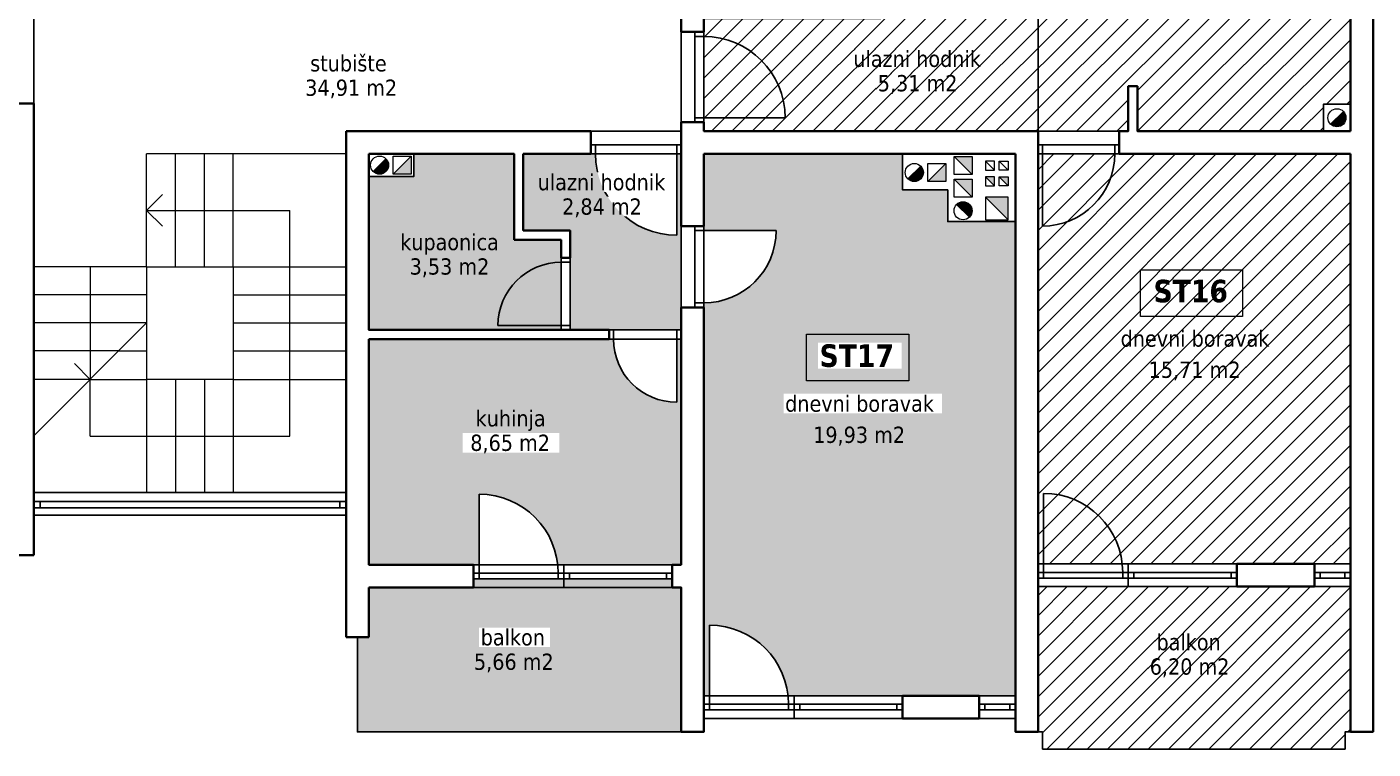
# Model space of a CAD drawing. Header units: centimetres. Extents: x 642232439 to 646206409, y 502891828 to 503284195.
# Drawn here: x 646195055 to 646196546, y 503268963 to 503269762 of the extents above; entities that cross this region are included whole.
import ezdxf

# ---------------------------------------------------------------- set-up
doc = ezdxf.new("R2010")
doc.units = ezdxf.units.CM
doc.linetypes.add('HIDDENX2', pattern=[19.05, 12.7, -6.35])
for name, color, linetype, lineweight in [('.ETAZA_18_ST16', 200, 'Continuous', 13), ('.ETAZA_19_ST17', 100, 'Continuous', 13), ('_POVRŠINA', 255, 'Continuous', 5), ('TP_01 - 0.35', 1, 'Continuous', 35), ('TP_03 - 0.15', 3, 'Continuous', 15), ('TP_07 - 0.20', 7, 'Continuous', 20)]:
    doc.layers.add(name, color=color, linetype=linetype, lineweight=lineweight)
doc.layers.add('_POLILINE_ET', color=4, linetype='Continuous', plot=False)
for name, color, linetype in [('TP_Hatch', 252, 'Continuous'), ('TP_Hidden', 8, 'HIDDENX2'), ('TP_Otvori', 8, 'Continuous'), ('TP_Otvori.block', 8, 'Continuous')]:
    doc.layers.add(name, color=color, linetype=linetype)
doc.styles.add('tahoma10', font='tahoma.ttf', dxfattribs={"height": 2})

# ---------------------------------------------------------------- blocks, each defined once
blk = doc.blocks.new('*U525')
at = {"layer": 'TP_Otvori'}
for p, q in [((5, 0), (5, 90)), ((5, 0), (0, 0)), ((95, 0), (5, 0)), ((5, -10), (5, 0)), ((95, -10), (95, 0)), ((95, 0), (100, 0)), ((100, -10), (0, -10))]:
    blk.add_line(p, q, dxfattribs=at)
blk.add_arc((5, 0), 90, 0, 90, dxfattribs=at)
blk = doc.blocks.new('*U523')
at = {"layer": 'TP_Otvori'}
for p, q in [((5, 0), (5, 80)), ((5, 0), (0, 0)), ((85, 0), (5, 0)), ((5, -10), (5, 0)), ((85, -10), (85, 0)), ((85, 0), (90, 0)), ((90, -10), (0, -10))]:
    blk.add_line(p, q, dxfattribs=at)
blk.add_arc((5, 0), 80, 0, 90, dxfattribs=at)
blk = doc.blocks.new('*U524')
at = {"layer": 'TP_Otvori'}
for p, q in [((5, 0), (5, 70)), ((5, 0), (0, 0)), ((75, 0), (5, 0)), ((5, -10), (5, 0)), ((75, -10), (75, 0)), ((75, 0), (80, 0)), ((80, -10), (0, -10))]:
    blk.add_line(p, q, dxfattribs=at)
blk.add_arc((5, 0), 70, 0, 90, dxfattribs=at)
blk = doc.blocks.new('*U99')
at = {"layer": 'TP_01 - 0.35'}
for p, q in [((0, 0), (0, -30)), ((48, 0), (48, -30))]:
    blk.add_line(p, q, dxfattribs=at)
at = {"layer": 'TP_Otvori'}
for p, q in [((0, 0), (48, 0)), ((0, -11.3), (48, -11.3)), ((7.5, -11.3), (7.5, -18.8)), ((40.5, -11.3), (40.5, -18.8)), ((0, -18.8), (48, -18.8)), ((0, -30), (48, -30))]:
    blk.add_line(p, q, dxfattribs=at)
blk = doc.blocks.new('*U527')
at = {"layer": 'TP_01 - 0.35'}
for p, q in [((0, 0), (0, -30)), ((48, 0), (48, -30))]:
    blk.add_line(p, q, dxfattribs=at)
at = {"layer": 'TP_Otvori'}
for p, q in [((0, 0), (48, 0)), ((0, -11.3), (48, -11.3)), ((7.5, -11.3), (7.5, -18.8)), ((40.5, -11.3), (40.5, -18.8)), ((0, -18.8), (48, -18.8)), ((0, -30), (48, -30))]:
    blk.add_line(p, q, dxfattribs=at)

msp = doc.modelspace()

# ---------------------------------------------------------------- hatches: boundary and pattern name
at = {"layer": 'TP_07 - 0.20'}
h = msp.add_hatch(color=256, dxfattribs=at)
h.dxf.hatch_style = 1
h.paths.add_polyline_path([(646196116.73, 503269596.35), (646196126.73, 503269586.35), (646196126.73, 503269596.35)])
h.paths.add_polyline_path([(646196141.73, 503269586.35), (646196141.73, 503269596.35), (646196131.73, 503269596.35)])
h = msp.add_hatch(color=256, dxfattribs=at)
h.dxf.hatch_style = 1
h.paths.add_polyline_path([(646196141.73, 503269548.85), (646196141.73, 503269573.85), (646196116.73, 503269573.85)])
at = {"layer": 'TP_Hatch'}
h = msp.add_hatch(color=256, dxfattribs=at)
h.dxf.hatch_style = 1
edge = h.paths.add_edge_path()
edge.add_arc((646196505.73, 503269661.83), 10, 225, 270)
edge.add_arc((646196505.73, 503269661.83), 10, 270, 360)
edge.add_arc((646196505.73, 503269661.83), 10, 0, 45)
edge.add_line((646196512.8, 503269668.9), (646196498.66, 503269654.76))
h = msp.add_hatch(color=256, dxfattribs=at)
h.dxf.hatch_style = 1
edge = h.paths.add_edge_path()
edge.add_arc((646195445.64, 503269609.35), 10, 225, 270)
edge.add_arc((646195445.64, 503269609.35), 10, 270, 360)
edge.add_arc((646195445.64, 503269609.35), 10, 0, 45)
edge.add_line((646195452.71, 503269616.42), (646195438.57, 503269602.28))
h = msp.add_hatch(color=256, dxfattribs=at)
h.dxf.hatch_style = 1
h.paths.add_polyline_path([(646195480.64, 503269599.35), (646195480.64, 503269619.35), (646195460.64, 503269599.35)])
h = msp.add_hatch(color=256, dxfattribs=at)
h.dxf.hatch_style = 1
edge = h.paths.add_edge_path()
edge.add_arc((646196037.77, 503269601.22), 10, 225, 270)
edge.add_arc((646196037.77, 503269601.22), 10, 270, 360)
edge.add_arc((646196037.77, 503269601.22), 10, 0, 45)
edge.add_line((646196044.84, 503269608.29), (646196030.7, 503269594.15))
h = msp.add_hatch(color=256, dxfattribs=at)
h.dxf.hatch_style = 1
h.paths.add_polyline_path([(646196072.77, 503269591.22), (646196072.77, 503269611.22), (646196052.77, 503269591.22)])
h = msp.add_hatch(color=256, dxfattribs=at)
h.dxf.hatch_style = 1
h.paths.add_polyline_path([(646196101.73, 503269618.85), (646196081.73, 503269618.85), (646196101.73, 503269598.85)])
h = msp.add_hatch(color=256, dxfattribs=at)
h.dxf.hatch_style = 1
h.paths.add_polyline_path([(646196101.73, 503269593.85), (646196081.73, 503269593.85), (646196101.73, 503269573.85)])
h = msp.add_hatch(color=256, dxfattribs=at)
h.dxf.hatch_style = 1
edge = h.paths.add_edge_path()
edge.add_arc((646196091.73, 503269558.85), 10, 315, 360)
edge.add_arc((646196091.73, 503269558.85), 10, 360, 450)
edge.add_arc((646196091.73, 503269558.85), 10, 90, 135)
edge.add_line((646196084.66, 503269565.92), (646196098.8, 503269551.78))

# ---------------------------------------------------------------- linework, layer by layer
at = {"layer": '_POLILINE_ET'}
for points in [[(646195062.73, 503270016.65), (646195062.73, 503269246.85), (646195408.73, 503269246.85), (646195408.73, 503269646.85), (646195779.73, 503269646.85), (646195779.73, 503270016.65), (646195062.73, 503270016.65)], [(646196174.73, 503269946.85), (646196174.73, 503269646.85), (646196274.73, 503269646.85), (646196274.73, 503269696.85), (646196284.73, 503269696.85), (646196284.73, 503269646.85), (646196490.73, 503269646.85), (646196490.73, 503269676.85), (646196520.73, 503269676.85), (646196520.73, 503269946.85), (646196284.73, 503269946.85), (646196284.73, 503269921.85), (646196274.73, 503269921.85), (646196274.73, 503269946.85), (646196174.73, 503269946.85)], [(646195804.73, 503269771.85), (646195804.73, 503269646.85), (646196174.73, 503269646.85), (646196174.73, 503269776.85), (646196149.73, 503269776.85), (646196149.73, 503269816.85), (646196000.73, 503269816.85), (646196000.73, 503269771.85), (646195804.73, 503269771.85)], [(646195483.73, 503269621.85), (646195483.73, 503269596.85), (646195433.73, 503269596.85), (646195433.73, 503269426.85), (646195646.73, 503269426.85), (646195646.73, 503269526.85), (646195594.73, 503269526.85), (646195594.73, 503269621.85), (646195483.14, 503269621.85)], [(646195604.73, 503269621.85), (646195604.73, 503269536.85), (646195656.73, 503269536.85), (646195656.73, 503269426.85), (646195779.73, 503269426.85), (646195779.73, 503269621.85), (646195604.73, 503269621.85)], [(646196174.73, 503269621.85), (646196174.73, 503269167.85), (646196520.73, 503269167.85), (646196520.73, 503269621.85), (646196174.73, 503269621.85)], [(646195433.73, 503269416.85), (646195433.73, 503269166.85), (646195779.73, 503269166.85), (646195779.73, 503269416.85), (646195433.73, 503269416.85)], [(646195433.73, 503269141.85), (646195433.73, 503269086.85), (646195421.23, 503269086.85), (646195421.23, 503268981.85), (646195779.73, 503268981.85), (646195779.73, 503269141.85), (646195433.73, 503269141.85)], [(646196174.73, 503269142.85), (646196174.73, 503268981.85), (646196179.73, 503268981.85), (646196179.73, 503268962.85), (646196514.73, 503268962.85), (646196514.73, 503268981.85), (646196520.73, 503268981.85), (646196520.73, 503269142.85), (646196174.73, 503269142.85)]]:
    msp.add_lwpolyline(points, dxfattribs=at)
at = {"layer": '_POVRŠINA'}
msp.add_lwpolyline([(646195918.43, 503269422.04), (646196031.53, 503269422.04), (646196031.53, 503269370.38), (646195918.43, 503269370.38)], close=True, dxfattribs=at)
at = {"layer": 'TP_01 - 0.35'}
for p, q in [((646195779.73, 503270016.65), (646195779.73, 503269756.85)), ((646195804.73, 503269926.85), (646195804.73, 503269756.85)), ((646196520.73, 503269866.85), (646196520.73, 503269646.85)), ((646196545.73, 503269866.85), (646196545.73, 503268981.85)), ((646195804.73, 503269756.85), (646195779.73, 503269756.85)), ((646196274.73, 503269696.85), (646196274.73, 503269646.85)), ((646196274.73, 503269696.85), (646196284.73, 503269696.85)), ((646196284.73, 503269696.85), (646196284.73, 503269646.85)), ((646195062.73, 503269677.65), (646195037.73, 503269677.65)), ((646195062.73, 503269677.65), (646195062.73, 503269177.65)), ((646195779.73, 503269656.85), (646195779.73, 503269541.85)), ((646195804.73, 503269656.85), (646195779.73, 503269656.85)), ((646195804.73, 503269656.85), (646195804.73, 503269646.85)), ((646195408.73, 503269646.85), (646195408.73, 503269086.85)), ((646195408.73, 503269646.85), (646195679.73, 503269646.85)), ((646195679.73, 503269646.85), (646195679.73, 503269621.85)), ((646195804.73, 503269646.85), (646196174.73, 503269646.85)), ((646196174.73, 503269621.85), (646196174.73, 503269646.85)), ((646196264.73, 503269646.85), (646196274.73, 503269646.85)), ((646196264.73, 503269621.85), (646196264.73, 503269646.85)), ((646196284.73, 503269646.85), (646196520.73, 503269646.85)), ((646195433.73, 503269621.85), (646195433.73, 503269426.85)), ((646195433.73, 503269621.85), (646195594.73, 503269621.85)), ((646195594.73, 503269621.85), (646195594.73, 503269526.85)), ((646195604.73, 503269621.85), (646195679.73, 503269621.85)), ((646195604.73, 503269621.85), (646195604.73, 503269536.85)), ((646195804.73, 503269621.85), (646195804.73, 503269541.85)), ((646195804.73, 503269621.85), (646196149.73, 503269621.85)), ((646196149.73, 503269621.85), (646196149.73, 503268981.85)), ((646196174.73, 503269621.85), (646196174.73, 503268981.85)), ((646196264.73, 503269621.85), (646196520.73, 503269621.85)), ((646196520.73, 503269621.85), (646196520.73, 503268981.85)), ((646195604.73, 503269536.85), (646195656.73, 503269536.85)), ((646195656.73, 503269536.85), (646195656.73, 503269506.85)), ((646195804.73, 503269541.85), (646195779.73, 503269541.85)), ((646195594.73, 503269526.85), (646195646.73, 503269526.85)), ((646195646.73, 503269526.85), (646195646.73, 503269506.85)), ((646195646.73, 503269506.85), (646195656.73, 503269506.85)), ((646195779.73, 503269451.85), (646195779.73, 503269166.85)), ((646195804.73, 503269451.85), (646195779.73, 503269451.85)), ((646195804.73, 503269451.85), (646195804.73, 503268981.85)), ((646195433.73, 503269426.85), (646195699.73, 503269426.85)), ((646195433.73, 503269416.85), (646195433.73, 503269166.85)), ((646195433.73, 503269416.85), (646195699.73, 503269416.85)), ((646195699.73, 503269426.85), (646195699.73, 503269416.85)), ((646195037.73, 503269177.65), (646195062.73, 503269177.65)), ((646195433.73, 503269166.85), (646195549.73, 503269166.85)), ((646195549.73, 503269166.85), (646195549.73, 503269141.85)), ((646195769.73, 503269166.85), (646195769.73, 503269141.85)), ((646195769.73, 503269166.85), (646195779.73, 503269166.85)), ((646196394.73, 503269167.85), (646196480.73, 503269167.85)), ((646196394.73, 503269167.85), (646196480.73, 503269167.85)), ((646196394.73, 503269167.85), (646196394.73, 503269142.85)), ((646196480.73, 503269167.85), (646196480.73, 503269142.85)), ((646195433.73, 503269141.85), (646195433.73, 503269086.85)), ((646195433.73, 503269141.85), (646195549.73, 503269141.85)), ((646195769.73, 503269141.85), (646195779.73, 503269141.85)), ((646195779.73, 503269141.85), (646195779.73, 503268981.85)), ((646196394.73, 503269142.85), (646196480.73, 503269142.85)), ((646196394.73, 503269142.85), (646196480.73, 503269142.85)), ((646195433.73, 503269086.85), (646195408.73, 503269086.85)), ((646196024.73, 503269021.85), (646196024.73, 503268996.85)), ((646196024.73, 503269021.85), (646196109.73, 503269021.85)), ((646196109.73, 503269021.85), (646196109.73, 503268996.85)), ((646196024.73, 503268996.85), (646196109.73, 503268996.85)), ((646195779.73, 503268981.85), (646195804.73, 503268981.85)), ((646196149.73, 503268981.85), (646196174.73, 503268981.85)), ((646196520.73, 503268981.85), (646196545.73, 503268981.85))]:
    msp.add_line(p, q, dxfattribs=at)
at = {"layer": 'TP_03 - 0.15'}
for p, q in [((646195408.73, 503269621.85), (646195187.73, 503269621.85)), ((646195187.73, 503269496.65), (646195187.73, 503269621.85)), ((646195219.73, 503269496.65), (646195219.73, 503269621.85)), ((646195251.73, 503269496.65), (646195251.73, 503269621.85)), ((646195283.73, 503269496.65), (646195283.73, 503269621.85)), ((646195205.21, 503269576.73), (646195187.73, 503269559.25)), ((646195187.73, 503269559.25), (646195346.23, 503269559.25)), ((646195205.21, 503269541.77), (646195187.73, 503269559.25)), ((646195346.23, 503269309.35), (646195346.23, 503269559.25)), ((646195187.73, 503269496.65), (646195283.73, 503269496.65)), ((646195283.73, 503269496.65), (646195283.73, 503269371.85)), ((646195283.73, 503269496.65), (646195408.73, 503269496.65)), ((646195283.73, 503269465.65), (646195408.73, 503269465.65)), ((646195187.73, 503269434.65), (646195187.73, 503269371.85)), ((646195283.73, 503269434.65), (646195408.73, 503269434.65)), ((646195156.73, 503269403.65), (646195187.73, 503269403.65)), ((646195283.73, 503269403.65), (646195408.73, 503269403.65)), ((646195124.93, 503269371.85), (646195187.73, 503269371.85)), ((646195125.23, 503269309.35), (646195125.23, 503269372.15)), ((646195283.73, 503269371.85), (646195187.73, 503269371.85)), ((646195187.73, 503269371.85), (646195187.73, 503269246.85)), ((646195219.73, 503269371.85), (646195219.73, 503269246.85)), ((646195251.73, 503269371.85), (646195251.73, 503269246.85)), ((646195283.73, 503269371.85), (646195408.73, 503269371.85)), ((646195283.73, 503269371.85), (646195283.73, 503269246.85)), ((646195125.23, 503269309.35), (646195346.23, 503269309.35))]:
    msp.add_line(p, q, dxfattribs=at)
at = {"layer": 'TP_07 - 0.20'}
for p, q in [((646196512.8, 503269668.9), (646196498.66, 503269654.76)), ((646195483.73, 503269621.85), (646195483.73, 503269596.85)), ((646196024.73, 503269581.85), (646196024.73, 503269621.85)), ((646196024.73, 503269581.85), (646196024.73, 503269621.85)), ((646195452.71, 503269616.42), (646195438.57, 503269602.28)), ((646195480.64, 503269619.35), (646195460.64, 503269599.35)), ((646196044.84, 503269608.29), (646196030.7, 503269594.15)), ((646196072.77, 503269611.22), (646196052.77, 503269591.22)), ((646196081.73, 503269618.85), (646196101.73, 503269598.85)), ((646196116.73, 503269613.85), (646196126.73, 503269603.85)), ((646196131.73, 503269613.85), (646196141.73, 503269603.85)), ((646195483.73, 503269596.85), (646195433.73, 503269596.85)), ((646196081.73, 503269593.85), (646196101.73, 503269573.85)), ((646196116.73, 503269596.35), (646196126.73, 503269586.35)), ((646196131.73, 503269596.35), (646196141.73, 503269586.35)), ((646196074.73, 503269581.85), (646196024.73, 503269581.85)), ((646196074.73, 503269581.85), (646196024.73, 503269581.85)), ((646196074.73, 503269551.85), (646196074.73, 503269581.85)), ((646196074.73, 503269546.85), (646196074.73, 503269581.85)), ((646196084.66, 503269565.92), (646196098.8, 503269551.78)), ((646196116.73, 503269573.85), (646196141.73, 503269548.85)), ((646196149.73, 503269546.85), (646196074.73, 503269546.85)), ((646195187.73, 503269496.65), (646195062.73, 503269496.65)), ((646195125.23, 503269496.65), (646195125.23, 503269372.15)), ((646195187.73, 503269496.65), (646195187.73, 503269434.65)), ((646195187.73, 503269465.65), (646195062.73, 503269465.65)), ((646195187.73, 503269434.65), (646195062.73, 503269434.65)), ((646195187.73, 503269434.65), (646195062.73, 503269309.65)), ((646195156.73, 503269403.65), (646195062.73, 503269403.65)), ((646195125.23, 503269372.15), (646195107.75, 503269389.63)), ((646195124.93, 503269371.85), (646195062.73, 503269371.85)), ((646195408.73, 503269246.85), (646195062.73, 503269246.85)), ((646195408.73, 503269221.85), (646195062.73, 503269221.85)), ((646195421.23, 503269086.85), (646195421.23, 503268981.85)), ((646195421.23, 503268981.85), (646195779.73, 503268981.85)), ((646196179.73, 503268981.85), (646196174.73, 503268981.85)), ((646196179.73, 503268981.85), (646196179.73, 503268962.85)), ((646196514.73, 503268981.85), (646196514.73, 503268962.85)), ((646196520.73, 503268981.85), (646196514.73, 503268981.85)), ((646196179.73, 503268962.85), (646196514.73, 503268962.85))]:
    msp.add_line(p, q, dxfattribs=at)
for points in [[(646196520.73, 503269646.85), (646196490.73, 503269646.85), (646196490.73, 503269676.85), (646196520.73, 503269676.85)], [(646195460.64, 503269619.35), (646195480.64, 503269619.35), (646195480.64, 503269599.35), (646195460.64, 503269599.35)], [(646196052.77, 503269611.22), (646196072.77, 503269611.22), (646196072.77, 503269591.22), (646196052.77, 503269591.22)], [(646196081.73, 503269598.85), (646196081.73, 503269618.85), (646196101.73, 503269618.85), (646196101.73, 503269598.85)], [(646196116.73, 503269613.85), (646196116.73, 503269603.85), (646196126.73, 503269603.85), (646196126.73, 503269613.85)], [(646196141.73, 503269613.85), (646196141.73, 503269603.85), (646196131.73, 503269603.85), (646196131.73, 503269613.85)], [(646196081.73, 503269573.85), (646196081.73, 503269593.85), (646196101.73, 503269593.85), (646196101.73, 503269573.85)], [(646196116.73, 503269596.35), (646196116.73, 503269586.35), (646196126.73, 503269586.35), (646196126.73, 503269596.35)], [(646196141.73, 503269596.35), (646196141.73, 503269586.35), (646196131.73, 503269586.35), (646196131.73, 503269596.35)], [(646196116.73, 503269573.85), (646196116.73, 503269548.85), (646196141.73, 503269548.85), (646196141.73, 503269573.85)]]:
    msp.add_lwpolyline(points, close=True, dxfattribs=at)
for centre in [(646196505.73, 503269661.83), (646195445.64, 503269609.35), (646196037.77, 503269601.22), (646196091.73, 503269558.85)]:
    msp.add_circle(centre, 10, dxfattribs=at)
at = {"layer": 'TP_Hidden'}
for p, q in [((646195062.73, 503269677.65), (646195062.73, 503269777.65)), ((646195779.73, 503269756.85), (646195779.73, 503269656.85)), ((646195679.73, 503269646.85), (646195779.73, 503269646.85)), ((646196264.73, 503269646.85), (646196174.73, 503269646.85)), ((646195779.73, 503269451.85), (646195779.73, 503269541.85)), ((646195649.73, 503269166.85), (646195549.73, 503269166.85)), ((646196274.73, 503269167.85), (646196174.73, 503269167.85)), ((646195649.73, 503269141.85), (646195549.73, 503269141.85)), ((646196274.73, 503269142.85), (646196174.73, 503269142.85)), ((646195904.73, 503269021.85), (646195804.73, 503269021.85)), ((646195904.73, 503268996.85), (646195804.73, 503268996.85))]:
    msp.add_line(p, q, dxfattribs=at)
at = {"layer": 'TP_Otvori'}
for p, q in [((646195408.73, 503269236.85), (646195062.73, 503269236.85)), ((646195069.73, 503269236.85), (646195069.73, 503269229.85)), ((646195401.73, 503269236.85), (646195401.73, 503269229.85)), ((646195555.98, 503269157.48), (646195555.98, 503269244.98)), ((646196180.98, 503269158.48), (646196180.98, 503269245.98)), ((646195408.73, 503269229.85), (646195062.73, 503269229.85)), ((646195649.73, 503269166.85), (646195649.73, 503269141.85)), ((646195769.73, 503269166.85), (646195649.73, 503269166.85)), ((646196274.73, 503269167.85), (646196274.73, 503269142.85)), ((646196394.73, 503269167.85), (646196274.73, 503269167.85)), ((646195649.73, 503269157.48), (646195549.73, 503269157.48)), ((646195649.73, 503269151.23), (646195549.73, 503269151.23)), ((646195555.98, 503269157.48), (646195555.98, 503269151.23)), ((646195643.48, 503269157.48), (646195643.48, 503269151.23)), ((646195769.73, 503269157.48), (646195649.73, 503269157.48)), ((646195769.73, 503269151.23), (646195649.73, 503269151.23)), ((646195655.98, 503269157.48), (646195655.98, 503269151.23)), ((646195763.48, 503269157.48), (646195763.48, 503269151.23)), ((646196274.73, 503269158.48), (646196174.73, 503269158.48)), ((646196274.73, 503269152.23), (646196174.73, 503269152.23)), ((646196180.98, 503269158.48), (646196180.98, 503269152.23)), ((646196268.48, 503269158.48), (646196268.48, 503269152.23)), ((646196394.73, 503269158.48), (646196274.73, 503269158.48)), ((646196394.73, 503269152.23), (646196274.73, 503269152.23)), ((646196280.98, 503269158.48), (646196280.98, 503269152.23)), ((646196388.48, 503269158.48), (646196388.48, 503269152.23)), ((646195769.73, 503269141.85), (646195649.73, 503269141.85)), ((646196394.73, 503269142.85), (646196274.73, 503269142.85)), ((646195810.98, 503269012.48), (646195810.98, 503269099.98)), ((646195904.73, 503269012.48), (646195804.73, 503269012.48)), ((646195810.98, 503269012.48), (646195810.98, 503269006.23)), ((646195898.48, 503269012.48), (646195898.48, 503269006.23)), ((646195904.73, 503269021.85), (646195904.73, 503268996.85)), ((646196024.73, 503269021.85), (646195904.73, 503269021.85)), ((646196024.73, 503269012.48), (646195904.73, 503269012.48)), ((646195910.98, 503269012.48), (646195910.98, 503269006.23)), ((646196018.48, 503269012.48), (646196018.48, 503269006.23)), ((646195904.73, 503269006.23), (646195804.73, 503269006.23)), ((646196024.73, 503269006.23), (646195904.73, 503269006.23)), ((646196024.73, 503268996.85), (646195904.73, 503268996.85))]:
    msp.add_line(p, q, dxfattribs=at)
for centre in [(646195555.98, 503269157.48), (646196180.98, 503269158.48), (646195810.98, 503269012.48)]:
    msp.add_arc(centre, 87.5, 0, 90, dxfattribs=at)

# ---------------------------------------------------------------- block references
at = {"layer": 'TP_Otvori.block', "xscale": -1}
for name, p, rotation in [('*U525', (646195804.73, 503269656.85), 270), ('*U523', (646196174.73, 503269621.85), 180)]:
    msp.add_blockref(name, p, dxfattribs=dict(at, rotation=rotation))
at = {"layer": 'TP_Otvori.block'}
for name, p, rotation in [('*U525', (646195779.73, 503269621.85), 180), ('*U523', (646195804.73, 503269541.85), 270), ('*U524', (646195646.73, 503269426.85), 89.99999999999999), ('*U524', (646195779.73, 503269416.85), 180)]:
    msp.add_blockref(name, p, dxfattribs=dict(at, rotation=rotation))
at = {"layer": 'TP_Otvori.block', "xscale": -0.8333333856529689, "yscale": 0.8333333856529689, "zscale": 0.8333333856529689}
msp.add_blockref('*U527', (646196520.73, 503269167.85), dxfattribs=at)
at = {"layer": 'TP_Otvori.block', "xscale": -0.8333333856529689, "yscale": 0.8333333856529689, "zscale": 0.8333333856529689, "rotation": 180}
msp.add_blockref('*U99', (646196109.73, 503268996.85), dxfattribs=at)

# ---------------------------------------------------------------- texts
at = {"layer": '_POVRŠINA', "insert": (646195925.79, 503269319.82), "char_height": 18, "attachment_point": 1, "style": 'tahoma10', "bg_fill": 3, "box_fill_scale": 1.1, "bg_fill_color": 256, "bg_fill_transparency": 0}
msp.add_mtext_dynamic_manual_height_columns('\\pt90;19,93 m2', width=105.9268, gutter_width=10, heights=[2.54], dxfattribs=at)

# ---------------------------------------------------------------- next in the draw order: linework, layer by layer
at = {"layer": '_POLILINE_ET'}
msp.add_lwpolyline([(646195804.73, 503269621.85), (646195804.73, 503269021.85), (646196149.73, 503269021.85), (646196149.73, 503269546.85), (646196074.73, 503269546.85), (646196074.73, 503269581.85), (646196024.73, 503269581.85), (646196024.73, 503269621.85), (646195804.73, 503269621.85)], dxfattribs=at)

# ---------------------------------------------------------------- next in the draw order: texts
at = {"layer": '_POVRŠINA', "char_height": 18, "attachment_point": 1, "style": 'tahoma10', "bg_fill": 3, "box_fill_scale": 1.1, "bg_fill_color": 256, "bg_fill_transparency": 0}
for s, width, insert in [('\\pt90;5,31 m2', 96.3408, (646195997.29, 503269709.1)), ('\\pt90;ulazni hodnik', 146.9335, (646195620.78, 503269599.54)), ('\\pt90;3,53 m2', 94.7403, (646195478.99, 503269506.18)), ('\\pt90;{\\fTahoma|b1|i0|c238|p34;\\H1.3889x;ST16} ', 90.6101, (646196302.61, 503269482.46)), ('\\pt90;dnevni boravak', 171.7931, (646196266.2, 503269426.39)), ('\\pt90;15,71 m2', 105.9277, (646196297.23, 503269391.84)), ('\\pt90;kuhinja', 81.9975, (646195552.1, 503269338.01)), ('\\pt90;5,66 m2', 92.507, (646195550.21, 503269068.58)), ('\\pt90;6,20 m2', 94.5594, (646196298.44, 503269063.27))]:
    msp.add_mtext_dynamic_manual_height_columns(s, width=width, gutter_width=10, heights=[2.54], dxfattribs=dict(at, insert=insert))

# ---------------------------------------------------------------- next in the draw order: linework, layer by layer
at = {"layer": '_POVRŠINA'}
msp.add_lwpolyline([(646196288.22, 503269493.51), (646196401.32, 503269493.51), (646196401.32, 503269441.85), (646196288.22, 503269441.85)], close=True, dxfattribs=at)

# ---------------------------------------------------------------- next in the draw order: texts
at = {"layer": '_POVRŠINA', "char_height": 18, "attachment_point": 1, "style": 'tahoma10', "bg_fill": 3, "box_fill_scale": 1.1, "bg_fill_color": 256, "bg_fill_transparency": 0}
for s, width, insert in [('\\pt90;ulazni hodnik', 150.063, (646195970.27, 503269736.12)), ('\\pt90;kupaonica', 114.4621, (646195468.5, 503269533.2)), ('\\pt90;balkon', 75.2514, (646196305.92, 503269090.29))]:
    msp.add_mtext_dynamic_manual_height_columns(s, width=width, gutter_width=10, heights=[2.54], dxfattribs=dict(at, insert=insert))

# ---------------------------------------------------------------- next in the draw order: linework, layer by layer
at = {"layer": '_POLILINE_ET'}
msp.add_lwpolyline([(646195062.73, 503270016.65), (646195062.73, 503269246.85), (646195408.73, 503269246.85), (646195408.73, 503269646.85), (646195779.73, 503269646.85), (646195779.73, 503270016.65), (646195600.73, 503270016.65), (646195600.73, 503269864.65), (646195242.73, 503269864.65), (646195242.73, 503270016.65), (646195062.73, 503270016.65), (646195404.93, 503270016.65)], dxfattribs=at)

# ---------------------------------------------------------------- next in the draw order: texts
at = {"layer": '_POVRŠINA', "char_height": 18, "attachment_point": 1, "style": 'tahoma10', "bg_fill": 3, "box_fill_scale": 1.1, "bg_fill_color": 256, "bg_fill_transparency": 0}
for s, width, insert in [('\\pt90;34,91 m2', 108.0936, (646195363.39, 503269704.11)), ('\\pt90;2,84 m2', 92.8768, (646195647.8, 503269572.52))]:
    msp.add_mtext_dynamic_manual_height_columns(s, width=width, gutter_width=10, heights=[2.54], dxfattribs=dict(at, insert=insert))

# ---------------------------------------------------------------- next in the draw order: hatches: boundary and pattern name
at = {"layer": '.ETAZA_19_ST17'}
h = msp.add_hatch(dxfattribs=at)
h.set_pattern_fill('HONEY', color=256, scale=3)
h.set_pattern_definition([(0, (643183442.702, 503085608.1075), (14.2875, 8.248891935), [9.525, -19.05]), (120, (643183442.702, 503085608.1075), (-14.287499969, 8.24889199), [9.525, -19.05]), (60, (643183442.702, 503085608.1075), (3.1e-08, 16.497783924), [-19.05, 9.525])])
h.paths.add_polyline_path([(646196149.73, 503269546.85), (646196074.73, 503269546.85), (646196074.73, 503269581.85), (646196024.73, 503269581.85), (646196024.73, 503269621.85), (646195804.73, 503269621.85), (646195804.73, 503269536.85), (646195884.73, 503269536.85, -0.4142136), (646195804.73, 503269456.85), (646195804.73, 503269451.85), (646195804.73, 503269021.85), (646195810.98, 503269021.85), (646195810.98, 503269099.98, -0.3831101), (646195897.98, 503269021.85), (646196024.73, 503269021.85), (646196024.73, 503269021.85), (646196109.73, 503269021.85), (646196149.73, 503269021.85)])
h.paths.add_polyline_path([(646195704.73, 503269416.85), (646195699.73, 503269416.85), (646195433.73, 503269416.85), (646195433.73, 503269166.85), (646195555.98, 503269166.85), (646195555.98, 503269244.98, -0.3831101), (646195642.98, 503269166.85), (646195779.73, 503269166.85), (646195779.73, 503269416.85), (646195774.73, 503269416.85), (646195774.73, 503269346.85, -0.4142136)])
h.paths.add_polyline_path([(646195594.73, 503269621.85), (646195483.73, 503269621.85), (646195483.73, 503269596.85), (646195433.73, 503269596.85), (646195433.73, 503269426.85), (646195646.73, 503269426.85), (646195646.73, 503269526.85), (646195594.73, 503269526.85)])
h.paths.add_polyline_path([(646195779.73, 503269541.85), (646195779.73, 503269621.85), (646195774.73, 503269621.85), (646195774.73, 503269531.85, -0.4142136), (646195684.73, 503269621.85), (646195679.73, 503269621.85), (646195604.73, 503269621.85), (646195604.73, 503269536.85), (646195656.73, 503269536.85), (646195656.73, 503269506.85), (646195656.73, 503269506.85), (646195656.73, 503269426.85), (646195699.73, 503269426.85), (646195699.73, 503269426.85), (646195779.73, 503269426.85), (646195779.73, 503269451.85)])
h.paths.add_polyline_path([(646195779.73, 503269141.85), (646195779.73, 503268981.85), (646195421.23, 503268981.85), (646195421.23, 503269086.85), (646195433.73, 503269086.85), (646195433.73, 503269141.85), (646195549.73, 503269141.85), (646195549.73, 503269151.23), (646195649.73, 503269151.23), (646195769.73, 503269151.23), (646195769.73, 503269141.85)])
h.paths.add_polyline_path([(646195545.95, 503269309.58), (646195634.33, 503269309.58), (646195634.33, 503269348.47), (646195545.95, 503269348.47)], flags=24)
h.paths.add_polyline_path([(646195534.88, 503269282.96), (646195641.7, 503269282.96), (646195641.7, 503269321.85), (646195534.88, 503269321.85)], flags=24)
h.paths.add_polyline_path([(646195462.36, 503269504.77), (646195581.5, 503269504.77), (646195581.5, 503269543.66), (646195462.36, 503269543.66)], flags=24)
h.paths.add_polyline_path([(646195473.31, 503269478.19), (646195572.4, 503269478.19), (646195572.4, 503269517.07), (646195473.31, 503269517.07)], flags=24)
h.paths.add_polyline_path([(646195551.54, 503269067.17), (646195632.46, 503269067.17), (646195632.46, 503269106.05), (646195551.54, 503269106.05)], flags=24)
h.paths.add_polyline_path([(646195544.21, 503269040.59), (646195643.29, 503269040.59), (646195643.29, 503269079.47), (646195544.21, 503269079.47)], flags=24)

# ---------------------------------------------------------------- next in the draw order: texts
at = {"layer": '_POVRŠINA', "insert": (646195368.89, 503269731.13), "char_height": 18, "attachment_point": 1, "style": 'tahoma10', "bg_fill": 3, "box_fill_scale": 1.1, "bg_fill_color": 256, "bg_fill_transparency": 0}
msp.add_mtext_dynamic_manual_height_columns('\\pt90;stubište', width=90.3509, gutter_width=10, heights=[2.54], dxfattribs=at)

# ---------------------------------------------------------------- next in the draw order: texts
at = {"layer": '_POVRŠINA', "char_height": 18, "attachment_point": 1, "style": 'tahoma10', "bg_fill": 3, "box_fill_scale": 1.1, "bg_fill_color": 256, "bg_fill_transparency": 0}
for s, width, insert in [('\\pt90;{\\fTahoma|b1|i0|c238|p34;\\H1.3889x;ST17} ', 89.0772, (646195932.83, 503269410.98)), ('\\pt90;dnevni boravak', 171.7931, (646195894.75, 503269354.37)), ('\\pt90; 8,65 m2', 103.4205, (646195539.38, 503269310.99)), ('\\pt90;balkon', 75.0822, (646195557.69, 503269095.59))]:
    msp.add_mtext_dynamic_manual_height_columns(s, width=width, gutter_width=10, heights=[2.54], dxfattribs=dict(at, insert=insert))

# ---------------------------------------------------------------- next in the draw order: hatches: boundary and pattern name
at = {"layer": '.ETAZA_18_ST16'}
h = msp.add_hatch(dxfattribs=at)
h.set_pattern_fill('ANSI31', color=256, scale=5)
h.set_pattern_definition([(45, (643183442.702, 503085608.108), (-11.22532015, 11.22532015), [])])
h.paths.add_polyline_path([(646196174.73, 503270470.85), (646196174.73, 503270290.85), (646196520.73, 503270290.85), (646196520.73, 503270470.85)])
h.paths.add_polyline_path([(646196000.73, 503270126.85), (646196000.73, 503269851.85), (646196089.73, 503269851.85), (646196089.73, 503269826.85), (646196149.73, 503269826.85), (646196149.73, 503270126.85)], flags=17)
h.paths.add_polyline_path([(646195912.73, 503269926.85), (646195912.73, 503269781.85), (646195990.73, 503269781.85), (646195990.73, 503269926.85)], flags=17)
h.paths.add_polyline_path([(646195804.73, 503269771.85), (646195804.73, 503269646.85), (646196174.73, 503269646.85), (646196174.73, 503269776.85), (646196149.73, 503269776.85), (646196149.73, 503269816.85), (646196000.73, 503269816.85), (646196000.73, 503269771.85)])
h.paths.add_polyline_path([(646196174.73, 503269621.85), (646196174.73, 503269167.85), (646196520.73, 503269167.85), (646196520.73, 503269621.85)], flags=17)
edge = h.paths.add_edge_path()
edge.add_line((646196174.73, 503270265.85), (646196174.73, 503269956.85))
edge.add_line((646196174.73, 503269956.85), (646196520.73, 503269956.85))
edge.add_line((646196520.73, 503269956.85), (646196520.73, 503270265.85))
edge.add_line((646196520.73, 503270265.85), (646196174.73, 503270265.85))
edge.add_line((646195804.73, 503269926.85), (646195804.73, 503269781.85))
edge.add_line((646195804.73, 503269781.85), (646195902.73, 503269781.85))
edge.add_line((646195902.73, 503269781.85), (646195902.73, 503269926.85))
edge.add_line((646195902.73, 503269926.85), (646195804.73, 503269926.85))
edge.add_line((646196174.73, 503269946.85), (646196174.73, 503269646.85))
edge.add_line((646196174.73, 503269646.85), (646196274.73, 503269646.85))
edge.add_line((646196274.73, 503269646.85), (646196274.73, 503269696.85))
edge.add_line((646196274.73, 503269696.85), (646196284.73, 503269696.85))
edge.add_line((646196284.73, 503269696.85), (646196284.73, 503269646.85))
edge.add_line((646196284.73, 503269646.85), (646196490.73, 503269646.85))
edge.add_line((646196490.73, 503269646.85), (646196490.73, 503269676.85))
edge.add_line((646196490.73, 503269676.85), (646196520.73, 503269676.85))
edge.add_line((646196520.73, 503269676.85), (646196520.73, 503269946.85))
edge.add_line((646196520.73, 503269946.85), (646196284.73, 503269946.85))
edge.add_line((646196284.73, 503269946.85), (646196284.73, 503269921.85))
edge.add_line((646196284.73, 503269921.85), (646196274.73, 503269921.85))
edge.add_line((646196274.73, 503269921.85), (646196274.73, 503269946.85))
edge.add_line((646196274.73, 503269946.85), (646196174.73, 503269946.85))
edge.add_line((646196174.73, 503269142.85), (646196174.73, 503268981.85))
edge.add_line((646196174.73, 503268981.85), (646196179.73, 503268981.85))
edge.add_line((646196179.73, 503268981.85), (646196179.73, 503268962.85))
edge.add_line((646196179.73, 503268962.85), (646196514.73, 503268962.85))
edge.add_line((646196514.73, 503268962.85), (646196514.73, 503268981.85))
edge.add_line((646196514.73, 503268981.85), (646196520.73, 503268981.85))
edge.add_line((646196520.73, 503268981.85), (646196520.73, 503269142.85))
edge.add_line((646196520.73, 503269142.85), (646196174.73, 503269142.85))

# ---------------------------------------------------------------- next in the draw order: linework, layer by layer
at = {"layer": '_POLILINE_ET'}
msp.add_lwpolyline([(646195030.73, 503269177.65), (646195062.73, 503269177.65), (646195062.73, 503269221.85), (646195408.73, 503269221.85), (646195408.73, 503269086.85), (646195421.23, 503269086.85), (646195421.23, 503268981.85), (646195804.73, 503268981.85), (646195804.73, 503268996.85), (646196149.73, 503268996.85), (646196149.73, 503268981.85), (646196179.73, 503268981.85), (646196179.73, 503268962.85), (646196514.73, 503268962.85), (646196514.73, 503268981.85), (646196545.73, 503268981.85), (646196545.73, 503270370.85), (646196520.73, 503270370.85), (646196520.73, 503270470.85), (646196149.73, 503270470.85), (646196149.73, 503270555.85), (646195804.73, 503270555.85), (646195804.73, 503270761.65)], dxfattribs=at)

doc.saveas('drawing.dxf')
